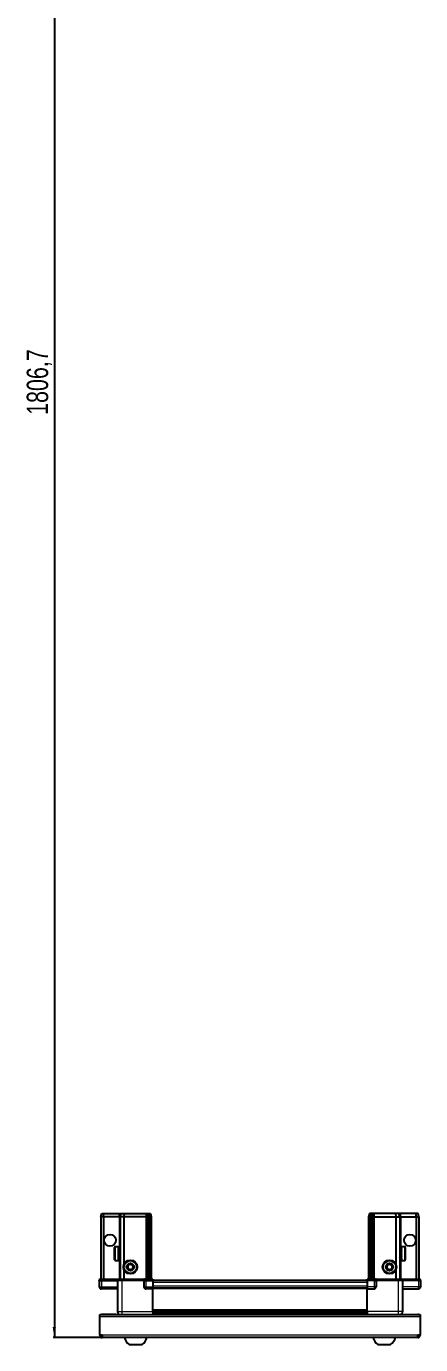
# Model space of a CAD drawing. Header units: millimetres. Extents: x 1004 to 3788, y -1320 to 1232.
# Drawn here: x 1060 to 1428, y -1320 to -87 of the extents above; entities that cross this region are included whole.
import ezdxf

# ---------------------------------------------------------------- set-up
doc = ezdxf.new("R2010")
doc.units = ezdxf.units.MM
doc.layers.add('FORMAT', color=7, linetype='Continuous')
doc.styles.add('SLDTEXTSTYLE0', font='TXT', dxfattribs={"width": 0.75})
doc.dimstyles.new('SLDDIMSTYLE0', dxfattribs={"dimtxt": 20, "dimasz": 10, "dimexe": 0, "dimexo": 0.0625, "dimgap": 5, "dimtad": 2, "dimdec": 1, "dimrnd": 1e-09, "dimzin": 12, "dimdsep": 46, "dimtxsty": 'SLDTEXTSTYLE0', "dimsah": 1, "dimcen": 0.09, "dimadec": 0, "dimazin": 3, "dimtfac": 1, "dimtofl": 0, "dimtmove": 0, "dimatfit": 3, "dimfxl": 0, "dimfrac": 2, "dimtolj": 1, "dimtzin": 12, "dimarcsym": 0})

# ---------------------------------------------------------------- blocks, each defined once
blk = doc.blocks.new('_D_8')
at = {"layer": 'FORMAT'}
for p, q in [((1129.7, 493.4), (1084.6, 493.4)), ((1085.6, 493.4), (1085.6, -1313.3)), ((1130.2, -1313.3), (1084.6, -1313.3))]:
    blk.add_line(p, q, dxfattribs=at)
for points in [[(1085.6, 493.4), (1084, 483.4), (1087.1, 483.4)], [(1085.6, -1313.3), (1087.1, -1303.3), (1084, -1303.3)]]:
    blk.add_solid(points, dxfattribs=at)
at = {"layer": 'FORMAT', "insert": (1059.8, -450.6), "char_height": 20, "attachment_point": 1, "rotation": 90, "style": 'SLDTEXTSTYLE0'}
blk.add_mtext('1806,7', dxfattribs=at)

msp = doc.modelspace()

# ---------------------------------------------------------------- linework, layer by layer
at = {"color": 7, "linetype": 'Continuous', "lineweight": 25}
for p, q in [((1129.09, -1200.32), (1129.89, -1197.32)), ((1131.59, -1200.32), (1129.09, -1200.32)), ((1129.09, -1200.32), (1129.09, -1258.62)), ((1129.89, -1197.32), (1131.74, -1197.32)), ((1131.59, -1200.32), (1131.74, -1197.32)), ((1131.59, -1200.32), (1131.59, -1258.62)), ((1146.09, -1200.32), (1131.59, -1200.32)), ((1131.74, -1197.32), (1146.09, -1197.32)), ((1146.09, -1197.32), (1147.89, -1197.32)), ((1147.09, -1200.32), (1146.09, -1200.32)), ((1147.09, -1200.32), (1147.89, -1197.32)), ((1147.09, -1200.32), (1147.09, -1258.62)), ((1150.59, -1200.32), (1147.09, -1200.32)), ((1147.89, -1197.32), (1150.92, -1197.32)), ((1150.92, -1197.32), (1150.59, -1200.32)), ((1150.59, -1200.32), (1150.59, -1244.82)), ((1171.09, -1200.32), (1150.59, -1200.32)), ((1150.92, -1197.32), (1171.09, -1197.32)), ((1171.09, -1197.32), (1172.89, -1197.32)), ((1172.09, -1200.32), (1171.09, -1200.32)), ((1172.89, -1197.32), (1172.09, -1200.32)), ((1172.09, -1200.32), (1172.09, -1258.62)), ((1173.09, -1200.32), (1172.09, -1200.32)), ((1172.89, -1197.32), (1173.63, -1197.32)), ((1173.63, -1197.32), (1173.09, -1200.32)), ((1173.09, -1200.32), (1173.09, -1258.62)), ((1174.59, -1200.32), (1173.09, -1200.32)), ((1173.63, -1197.32), (1174.13, -1197.32)), ((1174.13, -1197.32), (1175.28, -1197.32)), ((1174.13, -1197.32), (1174.59, -1200.32)), ((1176.09, -1200.32), (1174.59, -1200.32)), ((1174.59, -1200.32), (1174.59, -1258.62)), ((1175.28, -1197.32), (1176.09, -1200.32)), ((1176.09, -1200.32), (1176.09, -1258.62)), ((1379.89, -1197.32), (1379.09, -1200.32)), ((1379.09, -1200.32), (1380.59, -1200.32)), ((1379.09, -1200.32), (1379.09, -1258.62)), ((1381.04, -1197.32), (1379.89, -1197.32)), ((1381.04, -1197.32), (1380.59, -1200.32)), ((1380.59, -1200.32), (1382.09, -1200.32)), ((1380.59, -1200.32), (1380.59, -1258.62)), ((1381.54, -1197.32), (1381.04, -1197.32)), ((1381.54, -1197.32), (1382.09, -1200.32)), ((1382.28, -1197.32), (1381.54, -1197.32)), ((1382.09, -1200.32), (1382.09, -1258.62)), ((1382.09, -1200.32), (1383.09, -1200.32)), ((1382.28, -1197.32), (1383.09, -1200.32)), ((1384.09, -1197.32), (1382.28, -1197.32)), ((1383.09, -1200.32), (1383.09, -1258.62)), ((1383.09, -1200.32), (1384.09, -1200.32)), ((1404.26, -1197.32), (1384.09, -1197.32)), ((1384.09, -1200.32), (1404.59, -1200.32)), ((1404.26, -1197.32), (1404.59, -1200.32)), ((1407.28, -1197.32), (1404.26, -1197.32)), ((1404.59, -1200.32), (1404.59, -1244.82)), ((1404.59, -1200.32), (1408.09, -1200.32)), ((1408.09, -1200.32), (1407.28, -1197.32)), ((1409.09, -1197.32), (1407.28, -1197.32)), ((1408.09, -1200.32), (1408.09, -1258.62)), ((1408.09, -1200.32), (1409.09, -1200.32)), ((1423.43, -1197.32), (1409.09, -1197.32)), ((1409.09, -1200.32), (1423.59, -1200.32)), ((1423.59, -1200.32), (1423.43, -1197.32)), ((1425.28, -1197.32), (1423.43, -1197.32)), ((1423.59, -1200.32), (1423.59, -1258.62)), ((1423.59, -1200.32), (1426.09, -1200.32)), ((1426.09, -1200.32), (1425.28, -1197.32)), ((1426.09, -1200.32), (1426.09, -1258.62)), ((1141.89, -1240.52), (1141.89, -1229.12)), ((1145.09, -1228.32), (1142.69, -1228.32)), ((1145.09, -1228.32), (1145.09, -1228.33)), ((1145.09, -1228.33), (1145.59, -1228.33)), ((1145.09, -1228.51), (1145.59, -1228.51)), ((1145.09, -1228.51), (1145.09, -1228.73)), ((1145.09, -1228.73), (1145.59, -1228.73)), ((1145.09, -1229.31), (1145.59, -1229.31)), ((1145.09, -1229.31), (1145.09, -1229.73)), ((1145.09, -1229.73), (1145.59, -1229.73)), ((1145.09, -1230.64), (1145.59, -1230.64)), ((1145.09, -1230.64), (1145.09, -1231.23)), ((1145.09, -1231.23), (1145.59, -1231.23)), ((1145.09, -1232.38), (1145.59, -1232.38)), ((1145.09, -1232.38), (1145.09, -1233.08)), ((1145.59, -1228.51), (1145.59, -1228.33)), ((1145.59, -1228.73), (1145.59, -1228.51)), ((1145.59, -1229.31), (1145.59, -1228.73)), ((1145.59, -1229.73), (1145.59, -1229.31)), ((1145.59, -1230.64), (1145.59, -1229.73)), ((1145.69, -1230.42), (1145.59, -1230.42)), ((1145.59, -1231.23), (1145.59, -1230.64)), ((1145.59, -1232.38), (1145.59, -1231.23)), ((1145.59, -1233.08), (1145.59, -1232.38)), ((1145.69, -1239.22), (1145.69, -1230.42)), ((1146.57, -1231.51), (1146.09, -1230.82)), ((1146.09, -1238.82), (1146.09, -1230.82)), ((1147.06, -1230.82), (1146.57, -1231.51)), ((1146.57, -1238.13), (1146.57, -1231.51)), ((1147.09, -1230.82), (1147.06, -1230.82)), ((1147.06, -1238.82), (1147.06, -1230.82)), ((1408.12, -1230.82), (1408.09, -1230.82)), ((1408.6, -1231.51), (1408.12, -1230.82)), ((1408.12, -1230.82), (1408.12, -1238.82)), ((1409.09, -1230.82), (1408.6, -1231.51)), ((1408.6, -1231.51), (1408.6, -1238.13)), ((1409.09, -1230.82), (1409.09, -1238.82)), ((1409.59, -1230.42), (1409.49, -1230.42)), ((1409.49, -1230.42), (1409.49, -1239.22)), ((1412.49, -1228.32), (1409.59, -1228.32)), ((1410.09, -1228.32), (1409.59, -1228.32)), ((1409.59, -1228.32), (1409.59, -1228.37)), ((1409.59, -1228.37), (1409.59, -1228.65)), ((1410.09, -1228.37), (1409.59, -1228.37)), ((1410.09, -1228.65), (1409.59, -1228.65)), ((1409.59, -1228.65), (1409.59, -1228.93)), ((1410.09, -1228.93), (1409.59, -1228.93)), ((1409.59, -1228.93), (1409.59, -1229.59)), ((1410.09, -1229.59), (1409.59, -1229.59)), ((1409.59, -1229.59), (1409.59, -1230.06)), ((1409.59, -1230.06), (1409.59, -1231.04)), ((1410.09, -1230.06), (1409.59, -1230.06)), ((1410.09, -1231.04), (1409.59, -1231.04)), ((1409.59, -1231.04), (1409.59, -1231.66)), ((1409.59, -1231.66), (1409.59, -1232.86)), ((1410.09, -1231.66), (1409.59, -1231.66)), ((1410.09, -1228.37), (1410.09, -1228.32)), ((1410.09, -1228.93), (1410.09, -1228.65)), ((1410.09, -1230.06), (1410.09, -1229.59)), ((1410.09, -1231.66), (1410.09, -1231.04)), ((1413.29, -1229.12), (1413.29, -1240.52)), ((1142.69, -1241.32), (1145.09, -1241.32)), ((1145.09, -1233.08), (1145.59, -1233.08)), ((1145.09, -1234.37), (1145.59, -1234.37)), ((1145.09, -1234.37), (1145.09, -1235.11)), ((1145.09, -1234.51), (1145.59, -1234.51)), ((1145.09, -1235.01), (1145.59, -1235.01)), ((1145.09, -1235.11), (1145.59, -1235.11)), ((1145.09, -1236.39), (1145.59, -1236.39)), ((1145.09, -1236.39), (1145.09, -1237.1)), ((1145.09, -1237.1), (1145.59, -1237.1)), ((1145.09, -1238.26), (1145.59, -1238.26)), ((1145.09, -1238.26), (1145.09, -1238.87)), ((1145.09, -1238.87), (1145.59, -1238.87)), ((1145.09, -1239.8), (1145.59, -1239.8)), ((1145.09, -1239.8), (1145.09, -1240.24)), ((1145.09, -1240.24), (1145.59, -1240.24)), ((1145.09, -1240.85), (1145.59, -1240.85)), ((1145.09, -1240.85), (1145.09, -1241.08)), ((1145.09, -1241.08), (1145.59, -1241.08)), ((1145.09, -1241.3), (1145.59, -1241.3)), ((1145.09, -1241.3), (1145.09, -1241.32)), ((1145.09, -1241.31), (1145.59, -1241.31)), ((1145.59, -1234.37), (1145.59, -1233.08)), ((1145.59, -1234.51), (1145.59, -1234.37)), ((1145.59, -1235.11), (1145.59, -1235.01)), ((1145.59, -1236.39), (1145.59, -1235.11)), ((1145.59, -1237.1), (1145.59, -1236.39)), ((1145.59, -1238.26), (1145.59, -1237.1)), ((1145.59, -1238.87), (1145.59, -1238.26)), ((1145.59, -1239.8), (1145.59, -1238.87)), ((1145.59, -1239.22), (1145.69, -1239.22)), ((1145.59, -1240.24), (1145.59, -1239.8)), ((1145.59, -1240.85), (1145.59, -1240.24)), ((1145.59, -1241.08), (1145.59, -1240.85)), ((1145.59, -1241.3), (1145.59, -1241.08)), ((1145.59, -1241.31), (1145.59, -1241.3)), ((1146.09, -1238.82), (1146.57, -1238.13)), ((1146.57, -1238.13), (1147.06, -1238.82)), ((1147.06, -1238.82), (1147.09, -1238.82)), ((1408.09, -1238.82), (1408.12, -1238.82)), ((1408.12, -1238.82), (1408.6, -1238.13)), ((1408.6, -1238.13), (1409.09, -1238.82)), ((1409.49, -1239.22), (1409.59, -1239.22)), ((1410.09, -1232.86), (1409.59, -1232.86)), ((1409.59, -1232.86), (1409.59, -1233.49)), ((1410.09, -1233.49), (1409.59, -1233.49)), ((1409.59, -1233.57), (1409.59, -1234.87)), ((1410.09, -1233.57), (1409.59, -1233.57)), ((1410.09, -1234.87), (1409.59, -1234.87)), ((1410.09, -1235.35), (1409.59, -1235.35)), ((1409.59, -1235.35), (1409.59, -1235.61)), ((1409.59, -1235.61), (1409.59, -1236.88)), ((1410.09, -1235.61), (1409.59, -1235.61)), ((1410.09, -1236.88), (1409.59, -1236.88)), ((1409.59, -1236.88), (1409.59, -1237.56)), ((1409.59, -1237.56), (1409.59, -1238.68)), ((1410.09, -1237.56), (1409.59, -1237.56)), ((1410.09, -1238.68), (1409.59, -1238.68)), ((1409.59, -1238.68), (1409.59, -1239.25)), ((1409.59, -1239.25), (1409.59, -1240.11)), ((1410.09, -1239.25), (1409.59, -1239.25)), ((1410.09, -1240.11), (1409.59, -1240.11)), ((1409.59, -1240.11), (1409.59, -1240.5)), ((1409.59, -1240.5), (1409.59, -1241.02)), ((1410.09, -1240.5), (1409.59, -1240.5)), ((1410.09, -1241.02), (1409.59, -1241.02)), ((1409.59, -1241.02), (1409.59, -1241.2)), ((1409.59, -1241.2), (1409.59, -1241.32)), ((1410.09, -1241.2), (1409.59, -1241.2)), ((1409.59, -1241.32), (1412.49, -1241.32)), ((1410.09, -1233.57), (1410.09, -1232.86)), ((1410.09, -1235.61), (1410.09, -1234.87)), ((1410.09, -1237.56), (1410.09, -1236.88)), ((1410.09, -1239.25), (1410.09, -1238.68)), ((1410.09, -1240.5), (1410.09, -1240.11)), ((1410.09, -1241.2), (1410.09, -1241.02)), ((1150.59, -1249.82), (1150.59, -1258.62)), ((1404.59, -1249.82), (1404.59, -1258.62)), ((1128.09, -1258.62), (1127.59, -1259.49)), ((1127.59, -1259.82), (1127.59, -1259.49)), ((1127.59, -1259.82), (1129.59, -1259.82)), ((1127.59, -1259.82), (1127.59, -1265.82)), ((1129.59, -1258.62), (1128.09, -1258.62)), ((1129.59, -1258.62), (1144.39, -1258.62)), ((1144.39, -1259.82), (1129.59, -1259.82)), ((1129.59, -1259.82), (1144.39, -1259.82)), ((1144.59, -1267.82), (1129.59, -1267.82)), ((1144.39, -1258.62), (1144.59, -1258.62)), ((1144.59, -1259.82), (1144.39, -1259.82)), ((1144.59, -1259.82), (1144.59, -1258.62)), ((1144.59, -1258.62), (1148.59, -1258.62)), ((1148.59, -1259.82), (1144.59, -1259.82)), ((1144.59, -1259.82), (1144.59, -1288.82)), ((1148.59, -1258.62), (1168.89, -1258.62)), ((1168.89, -1259.82), (1148.59, -1259.82)), ((1168.89, -1258.62), (1169.09, -1258.62)), ((1169.09, -1259.82), (1168.89, -1259.82)), ((1169.09, -1259.82), (1169.09, -1258.62)), ((1169.77, -1258.62), (1169.09, -1258.62)), ((1169.09, -1259.82), (1171.09, -1259.82)), ((1169.09, -1259.82), (1169.09, -1265.82)), ((1169.77, -1258.62), (1177.59, -1258.62)), ((1177.59, -1259.49), (1171.09, -1259.49)), ((1177.59, -1259.82), (1171.09, -1259.82)), ((1171.09, -1259.82), (1177.59, -1259.82)), ((1177.59, -1267.82), (1171.09, -1267.82)), ((1177.59, -1258.62), (1177.59, -1259.49)), ((1177.59, -1259.49), (1177.59, -1259.49)), ((1177.59, -1259.82), (1177.59, -1259.49)), ((1177.59, -1259.82), (1177.59, -1259.82)), ((1177.59, -1259.82), (1177.59, -1265.82)), ((1377.59, -1259.97), (1177.59, -1259.97)), ((1177.59, -1265.82), (1177.59, -1267.82)), ((1377.59, -1267.17), (1177.59, -1267.17)), ((1177.59, -1288.82), (1177.59, -1267.82)), ((1377.59, -1259.49), (1377.59, -1258.62)), ((1377.59, -1258.62), (1385.41, -1258.62)), ((1384.09, -1259.49), (1377.59, -1259.49)), ((1377.59, -1259.82), (1377.59, -1259.49)), ((1384.09, -1259.82), (1377.59, -1259.82)), ((1377.59, -1259.82), (1377.59, -1265.82)), ((1377.59, -1265.82), (1377.59, -1267.82)), ((1377.59, -1267.82), (1384.09, -1267.82)), ((1377.59, -1288.82), (1377.59, -1267.82)), ((1384.09, -1259.82), (1386.09, -1259.82)), ((1386.09, -1259.82), (1384.09, -1259.82)), ((1386.09, -1258.62), (1385.41, -1258.62)), ((1386.09, -1259.82), (1386.09, -1258.62)), ((1386.09, -1258.62), (1386.29, -1258.62)), ((1386.29, -1259.82), (1386.09, -1259.82)), ((1386.09, -1259.82), (1386.09, -1265.82)), ((1386.29, -1258.62), (1406.59, -1258.62)), ((1406.59, -1259.82), (1386.29, -1259.82)), ((1406.59, -1258.62), (1410.59, -1258.62)), ((1410.59, -1259.82), (1406.59, -1259.82)), ((1410.59, -1259.82), (1410.59, -1258.62)), ((1410.59, -1258.62), (1410.79, -1258.62)), ((1410.79, -1259.82), (1410.59, -1259.82)), ((1410.59, -1259.82), (1410.59, -1288.82)), ((1410.59, -1267.82), (1425.59, -1267.82)), ((1410.79, -1258.62), (1425.59, -1258.62)), ((1425.59, -1259.82), (1410.79, -1259.82)), ((1427.09, -1258.62), (1425.59, -1258.62)), ((1425.59, -1259.82), (1427.59, -1259.82)), ((1427.59, -1259.49), (1427.09, -1258.62)), ((1427.59, -1259.49), (1427.09, -1258.62)), ((1427.59, -1259.82), (1427.59, -1259.49)), ((1427.59, -1259.82), (1427.59, -1259.49)), ((1427.59, -1259.82), (1427.59, -1259.82)), ((1427.59, -1259.82), (1427.59, -1265.82)), ((1128.09, -1291.82), (1427.09, -1291.82)), ((1128.09, -1293.92), (1128.09, -1291.82)), ((1128.09, -1311.22), (1128.09, -1293.92)), ((1143.09, -1291.72), (1130.19, -1291.72)), ((1143.09, -1291.72), (1143.09, -1291.82)), ((1177.59, -1289.84), (1377.59, -1289.84)), ((1177.59, -1289.88), (1377.59, -1289.88)), ((1201.47, -1291.67), (1177.59, -1291.67)), ((1196.09, -1291.82), (1196.09, -1291.67)), ((1196.13, -1291.82), (1196.13, -1291.67)), ((1196.4, -1291.82), (1196.4, -1291.67)), ((1196.66, -1291.82), (1196.66, -1291.67)), ((1197.31, -1291.82), (1197.31, -1291.67)), ((1197.77, -1291.82), (1197.77, -1291.67)), ((1198.74, -1291.82), (1198.74, -1291.67)), ((1199.36, -1291.82), (1199.36, -1291.67)), ((1200.55, -1291.82), (1200.55, -1291.67)), ((1201.21, -1291.82), (1201.21, -1291.67)), ((1201.26, -1291.82), (1201.26, -1291.67)), ((1202.55, -1291.67), (1201.47, -1291.67)), ((1203.29, -1291.67), (1202.55, -1291.67)), ((1202.55, -1291.82), (1202.55, -1291.67)), ((1202.55, -1291.67), (1202.55, -1291.67)), ((1202.57, -1291.82), (1202.57, -1291.67)), ((1203.06, -1291.82), (1203.06, -1291.67)), ((1203.29, -1291.82), (1203.29, -1291.67)), ((1203.71, -1291.67), (1203.29, -1291.67)), ((1203.29, -1291.67), (1203.29, -1291.67)), ((1351.47, -1291.67), (1203.71, -1291.67)), ((1204.56, -1291.82), (1204.56, -1291.67)), ((1205.25, -1291.82), (1205.25, -1291.67)), ((1206.38, -1291.82), (1206.38, -1291.67)), ((1206.96, -1291.82), (1206.96, -1291.67)), ((1207.83, -1291.82), (1207.83, -1291.67)), ((1208.23, -1291.82), (1208.23, -1291.67)), ((1208.76, -1291.82), (1208.76, -1291.67)), ((1208.95, -1291.82), (1208.95, -1291.67)), ((1209.09, -1291.82), (1209.09, -1291.67)), ((1346.09, -1291.82), (1346.09, -1291.67)), ((1346.26, -1291.82), (1346.26, -1291.67)), ((1346.47, -1291.82), (1346.47, -1291.67)), ((1347.03, -1291.82), (1347.03, -1291.67)), ((1347.45, -1291.82), (1347.45, -1291.67)), ((1348.35, -1291.82), (1348.35, -1291.67)), ((1348.93, -1291.82), (1348.93, -1291.67)), ((1350.08, -1291.82), (1350.08, -1291.67)), ((1350.77, -1291.82), (1350.77, -1291.67)), ((1352.05, -1291.67), (1351.47, -1291.67)), ((1352.05, -1291.82), (1352.05, -1291.67)), ((1352.06, -1291.67), (1352.05, -1291.67)), ((1352.79, -1291.67), (1352.06, -1291.67)), ((1352.23, -1291.82), (1352.23, -1291.67)), ((1352.73, -1291.82), (1352.73, -1291.67)), ((1352.79, -1291.82), (1352.79, -1291.67)), ((1353.82, -1291.67), (1352.79, -1291.67)), ((1352.79, -1291.67), (1352.79, -1291.67)), ((1377.59, -1291.67), (1353.71, -1291.67)), ((1354.08, -1291.82), (1354.08, -1291.67)), ((1354.79, -1291.82), (1354.79, -1291.67)), ((1355.96, -1291.82), (1355.96, -1291.67)), ((1356.57, -1291.82), (1356.57, -1291.67)), ((1357.51, -1291.82), (1357.51, -1291.67)), ((1357.96, -1291.82), (1357.96, -1291.67)), ((1358.58, -1291.82), (1358.58, -1291.67)), ((1358.83, -1291.82), (1358.83, -1291.67)), ((1359.07, -1291.82), (1359.07, -1291.67)), ((1359.09, -1291.82), (1359.09, -1291.67)), ((1377.74, -1291.82), (1377.74, -1288.82)), ((1412.09, -1291.72), (1412.09, -1291.82)), ((1412.09, -1291.72), (1424.99, -1291.72)), ((1427.09, -1291.82), (1427.09, -1293.92)), ((1427.09, -1293.92), (1427.09, -1311.22)), ((1130.19, -1311.22), (1128.09, -1311.22)), ((1130.19, -1311.22), (1130.19, -1313.32)), ((1424.99, -1313.32), (1130.19, -1313.32)), ((1427.09, -1311.22), (1424.99, -1311.22)), ((1424.99, -1313.32), (1424.99, -1311.22)), ((1155.59, -1319.92), (1167.59, -1319.92)), ((1387.59, -1319.92), (1399.59, -1319.92))]:
    msp.add_line(p, q, dxfattribs=at)
at = {"color": 8, "linetype": 'Continuous', "lineweight": 18}
for p, q in [((1146.09, -1200.32), (1146.09, -1197.32)), ((1146.09, -1200.32), (1146.09, -1230.82)), ((1171.09, -1197.32), (1171.09, -1200.32)), ((1171.09, -1200.32), (1171.09, -1258.62)), ((1384.09, -1197.32), (1384.09, -1200.32)), ((1384.09, -1200.32), (1384.09, -1258.62)), ((1409.09, -1200.32), (1409.09, -1197.32)), ((1409.09, -1200.32), (1409.09, -1230.82)), ((1142.69, -1241.32), (1142.69, -1228.32)), ((1412.49, -1228.32), (1412.49, -1241.32)), ((1146.09, -1238.82), (1146.09, -1258.62)), ((1409.09, -1238.82), (1409.09, -1258.62)), ((1127.59, -1265.82), (1129.59, -1265.82)), ((1129.59, -1259.82), (1129.59, -1258.62)), ((1129.59, -1259.82), (1129.59, -1265.82)), ((1129.59, -1265.82), (1144.59, -1265.82)), ((1129.59, -1267.82), (1129.59, -1265.82)), ((1144.39, -1259.82), (1144.39, -1258.62)), ((1148.59, -1259.82), (1148.59, -1258.62)), ((1148.59, -1259.82), (1148.59, -1288.82)), ((1168.89, -1259.82), (1168.89, -1258.62)), ((1169.09, -1265.82), (1171.09, -1265.82)), ((1171.09, -1259.82), (1171.09, -1259.49)), ((1171.09, -1259.82), (1171.09, -1265.82)), ((1171.09, -1265.82), (1177.59, -1265.82)), ((1171.09, -1265.82), (1171.09, -1267.82)), ((1177.59, -1259.82), (1177.59, -1259.49)), ((1377.59, -1261.97), (1177.59, -1261.97)), ((1377.59, -1265.17), (1177.59, -1265.17)), ((1377.59, -1267.82), (1177.59, -1267.82)), ((1384.09, -1265.82), (1377.59, -1265.82)), ((1384.09, -1259.82), (1384.09, -1259.49)), ((1384.09, -1259.82), (1384.09, -1265.82)), ((1386.09, -1265.82), (1384.09, -1265.82)), ((1384.09, -1265.82), (1384.09, -1267.82)), ((1386.29, -1258.62), (1386.29, -1259.82)), ((1406.59, -1259.82), (1406.59, -1258.62)), ((1406.59, -1259.82), (1406.59, -1288.82)), ((1425.59, -1265.82), (1410.59, -1265.82)), ((1410.79, -1258.62), (1410.79, -1259.82)), ((1425.59, -1259.82), (1425.59, -1258.62)), ((1425.59, -1259.82), (1425.59, -1265.82)), ((1427.59, -1265.82), (1425.59, -1265.82)), ((1425.59, -1267.82), (1425.59, -1265.82)), ((1427.09, -1293.92), (1128.09, -1293.92)), ((1130.19, -1291.82), (1130.19, -1291.72)), ((1148.59, -1288.82), (1177.59, -1288.82)), ((1177.59, -1287.22), (1377.59, -1287.22)), ((1377.59, -1288.64), (1177.59, -1288.64)), ((1177.59, -1291.08), (1377.59, -1291.08)), ((1406.59, -1288.82), (1377.59, -1288.82)), ((1424.99, -1291.82), (1424.99, -1291.72)), ((1424.99, -1311.22), (1130.19, -1311.22))]:
    msp.add_line(p, q, dxfattribs=at)
at = {"color": 7, "linetype": 'Continuous', "lineweight": 25, "flags": 128}
for points in [[(1130.19, -1291.72), (1129.78, -1291.76), (1129.55, -1291.82)], [(1425.63, -1291.82), (1425.4, -1291.76), (1424.99, -1291.72)]]:
    msp.add_lwpolyline(points, dxfattribs=at)
at = {"color": 7, "linetype": 'Continuous', "lineweight": 25}
for centre, radius in [((1137.59, -1222.32), 5.5), ((1417.59, -1222.32), 5.5), ((1156.59, -1247.32), 6.5), ((1156.59, -1247.32), 3.46), ((1398.59, -1247.32), 6.5), ((1398.59, -1247.32), 3.46)]:
    msp.add_circle(centre, radius, dxfattribs=at)
at = {"color": 8, "linetype": 'Continuous', "lineweight": 18}
for centre in [(1156.59, -1247.32), (1398.59, -1247.32)]:
    msp.add_circle(centre, 5.7, dxfattribs=at)
at = {"color": 7, "linetype": 'Continuous', "lineweight": 25}
for centre, radius, start, end in [((1142.69, -1229.12), 0.8, 90, 180), ((1146.09, -1230.42), 0.4, 180, 270), ((1409.09, -1230.42), 0.4, 270, 360), ((1412.49, -1229.12), 0.8, 360, 90), ((1142.69, -1240.52), 0.8, 180, 270), ((1146.09, -1239.22), 0.4, 90, 180), ((1156.59, -1247.32), 2.5, 87.37605, 147.37605), ((1156.59, -1247.32), 2.5, 27.37605, 87.37605), ((1398.59, -1247.32), 2.5, 74.67671, 134.67671), ((1398.59, -1247.32), 2.5, 14.67671, 74.67671), ((1409.09, -1239.22), 0.4, 0, 90), ((1412.49, -1240.52), 0.8, 270, 0), ((1156.59, -1247.32), 2.5, 147.37605, 207.37605), ((1156.59, -1247.32), 2.5, 207.37605, 267.37605), ((1156.59, -1247.32), 2.5, 267.37605, 327.37605), ((1156.59, -1247.32), 2.5, 327.37605, 27.37605), ((1398.59, -1247.32), 2.5, 134.67671, 194.67671), ((1398.59, -1247.32), 2.5, 194.67671, 254.67671), ((1398.59, -1247.32), 2.5, 254.67671, 314.67671), ((1398.59, -1247.32), 2.5, 314.67671, 14.67671), ((1129.59, -1265.82), 2, 180, 270), ((1171.09, -1265.82), 2, 180, 270), ((1384.09, -1265.82), 2, 270, 0), ((1425.59, -1265.82), 2, 270, 0), ((1130.19, -1311.22), 2.1, 180, 270), ((1130.19, -1311.22), 0.6, 180, 270), ((1162.61, -1310.3), 11.91, 194.70035, 233.8734), ((1160.56, -1310.3), 11.91, 306.1266, 345.29965), ((1394.61, -1310.3), 11.91, 194.70035, 233.8734), ((1392.56, -1310.3), 11.91, 306.1266, 345.29965), ((1424.99, -1311.22), 0.6, 270, 0), ((1424.99, -1311.22), 2.1, 270, 0)]:
    msp.add_arc(centre, radius, start, end, dxfattribs=at)
for centre, start_param, end_param in [((1171.09, -1256.02), 2.4188584, 3.1415927), ((1384.09, -1256.02), 3.1415927, 3.8643269)]:
    msp.add_ellipse(centre, major_axis=(0, 3.46), ratio=0.5773503, start_param=start_param, end_param=end_param, dxfattribs=at)
for points, knots in [([(1153.7, -1247.19), (1153.98, -1246.75), (1154.5, -1245.94), (1155.02, -1245.13), (1155.26, -1244.76)], [0, 0, 0, 0, 0.5346859, 1, 1, 1, 1]), ([(1155.26, -1244.76), (1155.78, -1244.78), (1156.74, -1244.82), (1157.7, -1244.87), (1158.14, -1244.89)], [0, 0, 0, 0, 0.5346859, 1, 1, 1, 1]), ([(1158.14, -1244.89), (1158.3, -1245.19), (1158.68, -1245.93), (1159.14, -1246.81), (1159.41, -1247.34), (1159.47, -1247.45)], [0, 0, 0, 0, 0.3629006, 0.8668753, 1, 1, 1, 1]), ([(1395.8, -1246.56), (1396.17, -1246.19), (1396.86, -1245.52), (1397.54, -1244.84), (1397.86, -1244.53)], [0, 0, 0, 0, 0.5346859, 1, 1, 1, 1]), ([(1397.86, -1244.53), (1398.35, -1244.66), (1399.28, -1244.92), (1400.21, -1245.17), (1400.64, -1245.29)], [0, 0, 0, 0, 0.5346859, 1, 1, 1, 1]), ([(1155.03, -1249.75), (1154.97, -1249.64), (1154.7, -1249.11), (1154.24, -1248.22), (1153.86, -1247.49), (1153.7, -1247.19)], [0, 0, 0, 0, 0.1331247, 0.6370994, 1, 1, 1, 1]), ([(1157.92, -1249.88), (1157.4, -1249.86), (1156.44, -1249.82), (1155.48, -1249.77), (1155.03, -1249.75)], [0, 0, 0, 0, 0.5346859, 1, 1, 1, 1]), ([(1159.47, -1247.45), (1159.19, -1247.89), (1158.67, -1248.7), (1158.16, -1249.51), (1157.92, -1249.88)], [0, 0, 0, 0, 0.5346859, 1, 1, 1, 1]), ([(1396.54, -1249.35), (1396.45, -1249.02), (1396.24, -1248.22), (1395.99, -1247.26), (1395.84, -1246.68), (1395.8, -1246.56)], [0, 0, 0, 0, 0.36290056, 0.86687533, 1, 1, 1, 1]), ([(1399.32, -1250.11), (1398.82, -1249.98), (1397.89, -1249.72), (1396.97, -1249.47), (1396.54, -1249.35)], [0, 0, 0, 0, 0.53468586, 1, 1, 1, 1]), ([(1401.37, -1248.08), (1401.01, -1248.45), (1400.32, -1249.12), (1399.64, -1249.8), (1399.32, -1250.11)], [0, 0, 0, 0, 0.53468586, 1, 1, 1, 1]), ([(1400.64, -1245.29), (1400.67, -1245.41), (1400.82, -1245.99), (1401.08, -1246.95), (1401.29, -1247.75), (1401.37, -1248.08)], [0, 0, 0, 0, 0.1331247, 0.6370994, 1, 1, 1, 1]), ([(1144.59, -1288.82), (1144.64, -1289.26), (1144.71, -1289.94), (1145.14, -1290.75), (1145.6, -1291.31), (1146, -1291.67), (1146.26, -1291.8), (1146.31, -1291.82)], [0, 0, 0, 0, 0.3630185, 0.5584377, 0.7580039, 0.9575702, 1, 1, 1, 1]), ([(1177.59, -1288.82), (1177.59, -1289.22), (1177.59, -1290.01), (1177.59, -1291.02), (1177.59, -1291.65), (1177.59, -1291.81), (1177.59, -1291.82)], [0, 0, 0, 0, 0.3255201, 0.6510403, 0.9765604, 1, 1, 1, 1]), ([(1377.59, -1288.82), (1377.59, -1289.22), (1377.59, -1290.01), (1377.59, -1291.02), (1377.59, -1291.65), (1377.59, -1291.81), (1377.59, -1291.82)], [0, 0, 0, 0, 0.3255201, 0.6510403, 0.9765604, 1, 1, 1, 1]), ([(1410.59, -1288.82), (1410.54, -1289.26), (1410.47, -1289.94), (1410.03, -1290.75), (1409.58, -1291.31), (1409.17, -1291.67), (1408.91, -1291.8), (1408.87, -1291.82)], [0, 0, 0, 0, 0.3630185, 0.5584377, 0.7580039, 0.9575702, 1, 1, 1, 1])]:
    msp.add_open_spline(points, degree=3, knots=knots, dxfattribs=at)
at = {"color": 8, "linetype": 'Continuous', "lineweight": 18}
for points in [[(1144.59, -1288.82), (1144.65, -1288.82), (1144.77, -1288.82), (1145.69, -1288.82), (1147.02, -1288.82), (1148.06, -1288.82), (1148.59, -1288.82)], [(1410.59, -1288.82), (1410.53, -1288.82), (1410.41, -1288.82), (1409.48, -1288.82), (1408.16, -1288.82), (1407.11, -1288.82), (1406.59, -1288.82)]]:
    msp.add_open_spline(points, degree=3, dxfattribs=at)
for points in [[(1148.59, -1288.82), (1148.59, -1289.26), (1148.59, -1289.94), (1148.59, -1290.75), (1148.59, -1291.31), (1148.59, -1291.67), (1148.59, -1291.8), (1148.59, -1291.82)], [(1406.59, -1288.82), (1406.59, -1289.26), (1406.59, -1289.94), (1406.59, -1290.75), (1406.59, -1291.31), (1406.59, -1291.67), (1406.59, -1291.8), (1406.59, -1291.82)]]:
    msp.add_open_spline(points, degree=3, knots=[0, 0, 0, 0, 0.3630185, 0.5584377, 0.7580039, 0.9575702, 1, 1, 1, 1], dxfattribs=at)

# ---------------------------------------------------------------- dimensions: what is measured, and where the dimension line sits
at = {"layer": 'FORMAT'}
dim = msp.add_linear_dim(base=(1085.59, -1313.32), p1=(1129.69, 493.38), p2=(1130.19, -1313.32), angle=90, dimstyle='SLDDIMSTYLE0', dxfattribs=at)
dim.commit()
dim.dimension.update_dxf_attribs({"geometry": '_D_8', "text_midpoint": (1085.59, -409.97), "dimtype": 160})

doc.saveas('drawing.dxf')
